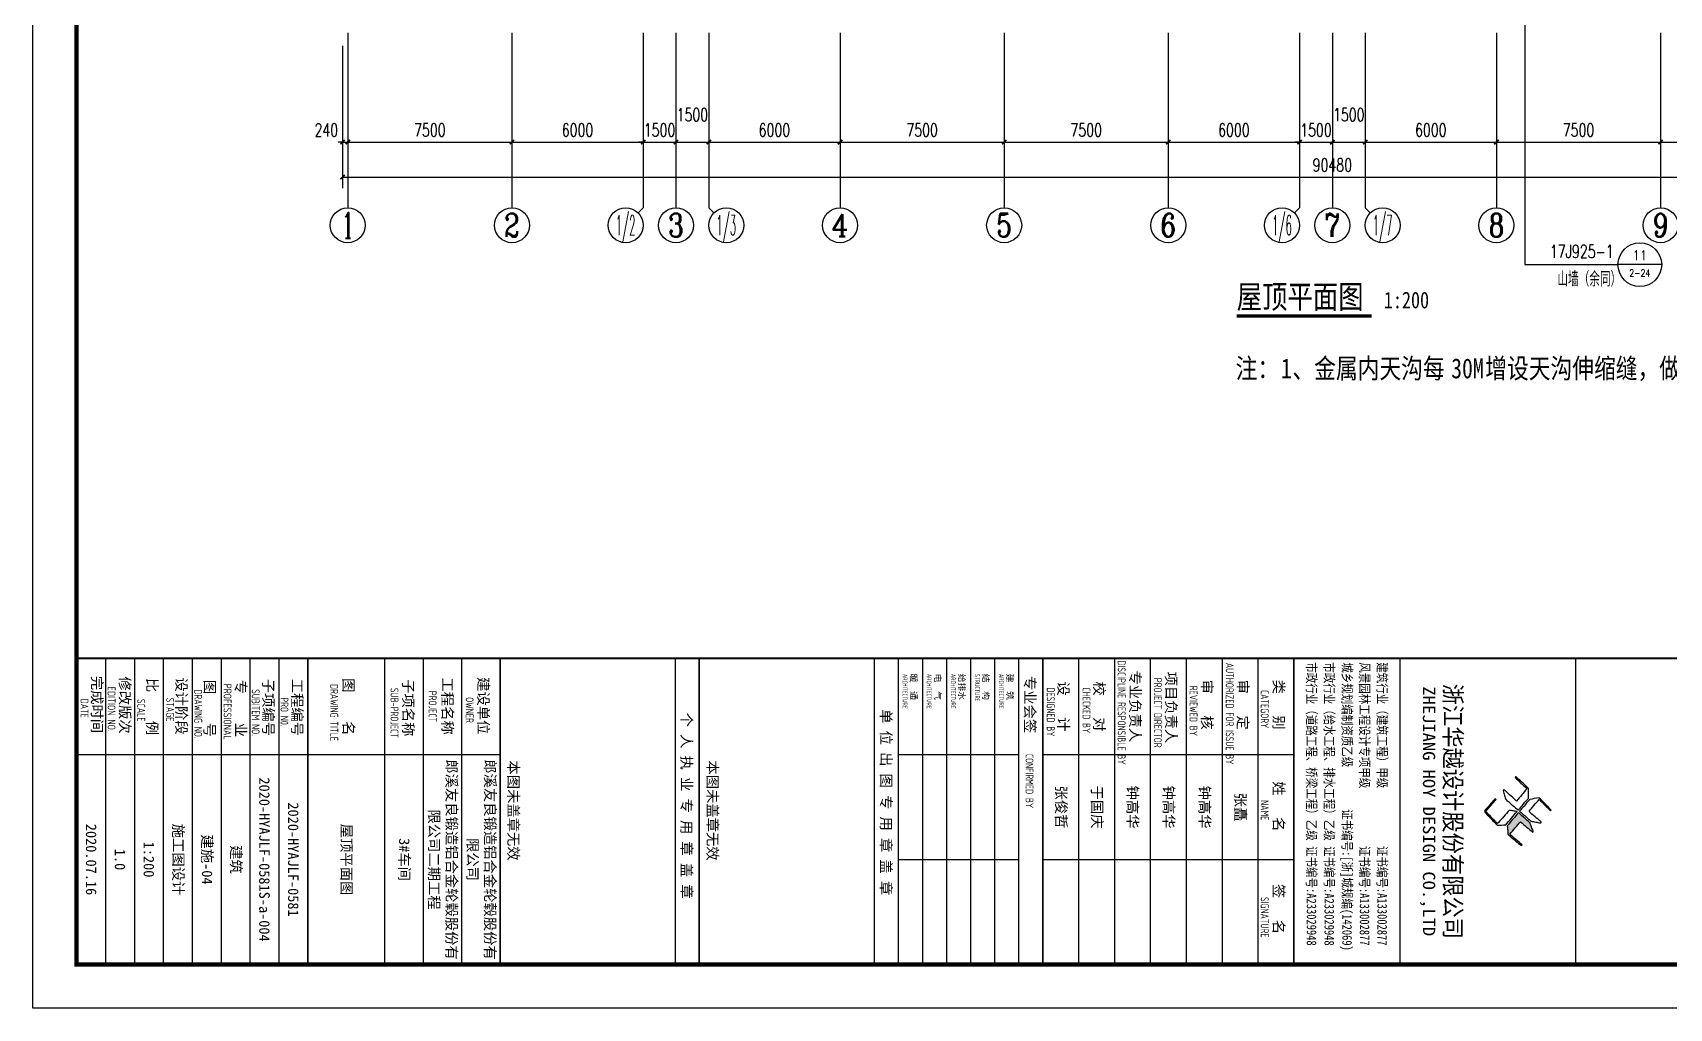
# Model space of a CAD drawing. Extents: x 14095202 to 14511487, y -1430609 to -90420.
# Drawn here: x 14387687 to 14462486, y -812720 to -768120 of the extents above; entities that cross this region are included whole.
import ezdxf
from ezdxf.enums import TextEntityAlignment as Align

# ---------------------------------------------------------------- set-up
doc = ezdxf.new("R2010")
doc.units = 0
doc.header["$LTSCALE"] = 1000
doc.header["$MEASUREMENT"] = 0
for name, color, linetype in [('AXIS', 3, 'Continuous'), ('AXIS_TEXT', 7, 'Continuous'), ('DIM_IDEN', 3, 'Continuous'), ('DIM_SYMB', 3, 'Continuous'), ('PUB_TEXT', 7, 'Continuous'), ('PUB_TITLE', 4, 'Continuous'), ('TK', 4, 'Continuous')]:
    doc.layers.add(name, color=color, linetype=linetype)
doc.styles.add('-宋体', font='', dxfattribs={"width": 0.8})
doc.styles.add('_TCH_AXIS', font='COMPLEX', dxfattribs={"bigfont": 'GBCBIG'})
doc.styles.add('_TCH_DIM_T3', font='SIMPLEX', dxfattribs={"width": 0.705882, "bigfont": 'GBCBIG'})
doc.styles.add('_TCH_LABEL', font='COMPLEX', dxfattribs={"bigfont": 'GBCBIG'})
doc.styles.add('COMPLEX', font='COMPLEX')
doc.styles.add('HT', font='simhei.ttf', dxfattribs={"width": 0.8})
doc.styles.add('TSSD_REIN', font='tssdeng.shx', dxfattribs={"width": 0.7, "bigfont": 'tssdchn.shx'})
doc.styles.add('YAYA', font='', dxfattribs={"width": 0.8, "height": 1})
doc.styles.add('图签宋体', font='', dxfattribs={"height": 300})
doc.styles.add('图签黑体', font='simhei.ttf', dxfattribs={"height": 550})
doc.styles.get('-宋体').set_extended_font_data('SimSun')
doc.styles.get('YAYA').set_extended_font_data('SimSun')
doc.styles.get('图签宋体').set_extended_font_data('NSimSun')
doc.dimstyles.new('_TCH_ARCH&&200', dxfattribs={"dimtxt": 595, "dimasz": 200, "dimexe": 500, "dimexo": 600, "dimgap": 252.5, "dimtad": 1, "dimdec": 0, "dimzin": 0, "dimdsep": 46, "dimtxsty": '_TCH_DIM_T3', "dimblk": 'ARCHTICK', "dimcen": 0.09, "dimclrt": 7, "dimazin": 2, "dimtfac": 1, "dimtdec": 0, "dimtix": 1, "dimtmove": 2, "dimatfit": 3, "dimfxl": 0, "dimtolj": 1, "dimtzin": 0, "dimarcsym": 0})

# ---------------------------------------------------------------- blocks, each defined once
blk = doc.blocks.new('A$C053D6479')
at = {"layer": 'PUB_TITLE'}
h = blk.add_hatch(color=256, dxfattribs=at)
h.dxf.hatch_style = 1
edge = h.paths.add_edge_path()
edge.add_spline(control_points=[(1026, 827), (1105, 920), (1188, 1008), (1266, 1102)], knot_values=[13, 13, 13, 13, 14, 14, 14, 14], degree=3, periodic=0)
edge.add_spline(control_points=[(1266, 1102), (1258, 1111), (1249, 1119), (1239, 1116)], knot_values=[12, 12, 12, 12, 13, 13, 13, 13], degree=3, periodic=0)
edge.add_spline(control_points=[(1239, 1116), (1210, 1107), (1179, 1092), (1144, 1077)], knot_values=[11, 11, 11, 11, 12, 12, 12, 12], degree=3, periodic=0)
edge.add_spline(control_points=[(1144, 1077), (1109, 1063), (1069, 1053), (1047, 1038)], knot_values=[10, 10, 10, 10, 11, 11, 11, 11], degree=3, periodic=0)
edge.add_spline(control_points=[(1047, 1038), (1028, 1026), (1007, 992), (991, 972)], knot_values=[9, 9, 9, 9, 10, 10, 10, 10], degree=3, periodic=0)
edge.add_spline(control_points=[(991, 972), (942, 913), (899, 868), (849, 810)], knot_values=[8, 8, 8, 8, 9, 9, 9, 9], degree=3, periodic=0)
edge.add_spline(control_points=[(849, 810), (842, 801), (822, 776), (822, 775)], knot_values=[7, 7, 7, 7, 8, 8, 8, 8], degree=3, periodic=0)
edge.add_spline(control_points=[(822, 775), (823, 771), (848, 752), (859, 744)], knot_values=[6, 6, 6, 6, 7, 7, 7, 7], degree=3, periodic=0)
edge.add_spline(control_points=[(859, 744), (949, 670), (1035, 592), (1122, 521)], knot_values=[5, 5, 5, 5, 6, 6, 6, 6], degree=3, periodic=0)
edge.add_spline(control_points=[(1122, 521), (1153, 527), (1185, 530), (1217, 533)], knot_values=[4, 4, 4, 4, 5, 5, 5, 5], degree=3, periodic=0)
edge.add_spline(control_points=[(1217, 533), (1246, 535), (1293, 532), (1316, 542)], knot_values=[3, 3, 3, 3, 4, 4, 4, 4], degree=3, periodic=0)
edge.add_spline(control_points=[(1316, 542), (1327, 547), (1338, 565), (1349, 579)], knot_values=[2, 2, 2, 2, 3, 3, 3, 3], degree=3, periodic=0)
edge.add_spline(control_points=[(1349, 579), (1423, 670), (1507, 759), (1572, 848)], knot_values=[1, 1, 1, 1, 2, 2, 2, 2], degree=3, periodic=0)
edge.add_spline(control_points=[(1572, 848), (1564, 852), (1561, 861), (1551, 862)], knot_values=[0, 0, 0, 0, 1, 1, 1, 1], degree=3, periodic=0)
edge.add_spline(control_points=[(1551, 862), (1469, 769), (1393, 671), (1310, 579)], knot_values=[15, 15, 15, 15, 16, 16, 16, 16], degree=3, periodic=0)
edge.add_spline(control_points=[(1310, 579), (1216, 662), (1118, 742), (1026, 827)], knot_values=[14, 14, 14, 14, 15, 15, 15, 15], degree=3, periodic=0)
at = {"layer": 'TK'}
for points, knots in [([(1031, 1298), (1066, 1286), (1054, 1262), (1045, 1224), (1036, 1188), (1031, 1158), (1024, 1121), (1020, 1104), (1017, 1085), (1012, 1071), (1004, 1052), (976, 1026), (956, 1003), (906, 946), (866, 899), (814, 839), (806, 829), (789, 806), (787, 806), (777, 804), (728, 856), (719, 864), (651, 922), (580, 978), (514, 1036), (509, 1106), (488, 1176), (479, 1247), (570, 1343), (663, 1436), (758, 1526), (764, 1523), (768, 1518), (774, 1515), (693, 1422), (599, 1343), (520, 1249), (607, 1171), (698, 1096), (789, 1021), (874, 1109), (950, 1206), (1031, 1298)], [0, 0, 0, 0, 1, 1, 1, 2, 2, 2, 3, 3, 3, 4, 4, 4, 5, 5, 5, 6, 6, 6, 7, 7, 7, 8, 8, 8, 9, 9, 9, 10, 10, 10, 11, 11, 11, 12, 12, 12, 13, 13, 13, 14, 14, 14, 14]), ([(555, 949), (624, 891), (699, 833), (760, 773), (689, 691), (614, 604), (539, 517), (529, 505), (516, 487), (506, 482), (492, 475), (469, 472), (452, 467), (416, 456), (383, 448), (342, 438), (323, 433), (297, 422), (293, 440), (291, 452), (313, 470), (322, 480), (400, 566), (477, 652), (553, 736), (460, 815), (366, 894), (270, 970), (183, 883), (101, 791), (16, 703), (-18, 714), (9, 735), (28, 755), (103, 838), (192, 930), (266, 1005), (319, 1009), (387, 1005), (442, 1007), (456, 1008), (472, 1011), (485, 1007), (507, 1000), (534, 967), (555, 949)], [0, 0, 0, 0, 1, 1, 1, 2, 2, 2, 3, 3, 3, 4, 4, 4, 5, 5, 5, 6, 6, 6, 7, 7, 7, 8, 8, 8, 9, 9, 9, 10, 10, 10, 11, 11, 11, 12, 12, 12, 13, 13, 13, 14, 14, 14, 15, 15, 15, 15]), ([(1551, 862), (1561, 861), (1564, 852), (1572, 848), (1507, 759), (1423, 670), (1349, 579), (1338, 565), (1327, 547), (1316, 542), (1293, 532), (1246, 535), (1217, 533), (1185, 530), (1153, 527), (1122, 521), (1035, 592), (949, 670), (859, 744), (848, 752), (823, 771), (822, 775), (822, 776), (842, 801), (849, 810), (899, 868), (942, 913), (991, 972), (1007, 992), (1028, 1026), (1047, 1038), (1069, 1053), (1109, 1063), (1144, 1077), (1179, 1092), (1210, 1107), (1239, 1116), (1249, 1119), (1258, 1111), (1266, 1102), (1188, 1008), (1105, 920), (1026, 827), (1118, 742), (1216, 662), (1310, 579), (1393, 671), (1469, 769), (1551, 862)], [0, 0, 0, 0, 1, 1, 1, 2, 2, 2, 3, 3, 3, 4, 4, 4, 5, 5, 5, 6, 6, 6, 7, 7, 7, 8, 8, 8, 9, 9, 9, 10, 10, 10, 11, 11, 11, 12, 12, 12, 13, 13, 13, 14, 14, 14, 15, 15, 15, 16, 16, 16, 16]), ([(1097, 490), (1100, 425), (1106, 361), (1107, 294), (1018, 207), (925, 121), (830, 33), (818, 21), (800, 0), (787, 0), (768, -1), (725, 49), (712, 60), (662, 103), (616, 143), (568, 186), (545, 207), (518, 224), (499, 250), (501, 259), (511, 261), (516, 267), (609, 192), (696, 111), (785, 33), (883, 118), (977, 208), (1070, 298), (992, 373), (892, 456), (803, 534), (791, 544), (768, 561), (766, 569), (761, 588), (776, 634), (780, 655), (785, 690), (788, 721), (795, 746), (897, 661), (998, 576), (1097, 490)], [0, 0, 0, 0, 1, 1, 1, 2, 2, 2, 3, 3, 3, 4, 4, 4, 5, 5, 5, 6, 6, 6, 7, 7, 7, 8, 8, 8, 9, 9, 9, 10, 10, 10, 11, 11, 11, 12, 12, 12, 13, 13, 13, 14, 14, 14, 14])]:
    blk.add_open_spline(points, degree=3, knots=knots, dxfattribs=at)
blk = doc.blocks.new('GeYuanFrame_80008245', base_point=(20.09, 4.53))
at = {"layer": 'PUB_TITLE'}
for points in [[(1013.09, 235.33), (1013.09, 292.73)], [(1037.09, 235.33), (1037.09, 292.73)], [(1013.09, 202.33), (1013.09, 229.83)], [(1037.09, 202.33), (1037.09, 229.83)], [(1013.09, 14.53), (1013.09, 111.33)]]:
    blk.add_lwpolyline(points, dxfattribs=at)
at = {"layer": 'TK'}
for p, q in [((991.09, 316.93), (1061.09, 316.93)), ((991.09, 284.53), (1061.09, 284.53)), ((991.09, 276.33), (1061.09, 276.33)), ((991.09, 268.13), (1061.09, 268.13)), ((991.09, 259.93), (1061.09, 259.93)), ((991.09, 251.73), (1061.09, 251.73)), ((991.09, 243.53), (1061.09, 243.53)), ((991.09, 235.33), (1061.09, 235.33)), ((991.09, 235.33), (1061.09, 235.33)), ((991.09, 102.53), (1061.09, 102.53)), ((991.09, 93.73), (1061.09, 93.73)), ((991.09, 84.93), (1013.09, 84.93)), ((991.09, 84.93), (1061.09, 84.93)), ((991.09, 67.37), (1061.09, 67.37)), ((991.09, 67.33), (1061.09, 67.33)), ((991.09, 60.77), (1061.09, 60.77)), ((991.09, 54.17), (1061.09, 54.17)), ((991.09, 47.57), (1061.09, 47.57)), ((991.09, 40.97), (1061.09, 40.97)), ((991.09, 34.37), (1061.09, 34.37)), ((991.09, 27.77), (1061.09, 27.77)), ((991.09, 21.17), (1061.09, 21.17)), ((991.09, 14.53), (1061.09, 14.53))]:
    blk.add_line(p, q, dxfattribs=at)
blk.add_lwpolyline([(20.09, 4.53), (20.09, 598.53), (1071.09, 598.53), (1071.09, 4.53)], close=True, dxfattribs=at)
at = {"layer": 'TK', "const_width": 1}
blk.add_lwpolyline([(45.09, 588.53), (1061.09, 588.53), (1061.09, 14.53), (45.09, 14.53)], close=True, dxfattribs=at)
at = {"layer": 'TK'}
for points, const_width in [([(991.09, 588.53), (991.09, 14.53)], 0.4), ([(991.09, 357.14), (1061.09, 357.14)], 0.35), ([(991.09, 292.73), (1061.09, 292.73)], 0.35), ([(991.09, 292.73), (1061.09, 292.73)], 0.35), ([(991.09, 235.33), (1061.09, 235.33)], 0.35), ([(991.09, 202.33), (1061.09, 202.33)], 0.35), ([(991.09, 156.83), (1061.09, 156.83)], 0.35), ([(991.09, 111.33), (1061.09, 111.33)], 0.35), ([(991.09, 67.37), (1061.09, 67.37)], 0.35)]:
    blk.add_lwpolyline(points, dxfattribs=dict(at, const_width=const_width))
for points in [[(991.09, 292.73), (1061.09, 292.73)], [(991.09, 235.33), (1061.09, 235.33)], [(991.09, 229.83), (1061.09, 229.83)], [(991.09, 224.33), (1061.09, 224.33)], [(991.09, 218.83), (1061.09, 218.83)], [(991.09, 213.33), (1061.09, 213.33)], [(991.09, 207.83), (1061.09, 207.83)], [(991.09, 202.33), (1061.09, 202.33)], [(991.09, 196.83), (1061.09, 196.83)], [(991.09, 151.33), (1061.09, 151.33)]]:
    blk.add_lwpolyline(points, dxfattribs=at)
at = {"layer": 'PUB_TITLE', "xscale": 0.01000000000021828, "yscale": 0.01000000000021828, "zscale": 0.01}
blk.add_blockref('A$C053D6479', (1018.19, 336.27), dxfattribs=at)
at = {"layer": 'TK'}
for s, height, style, width, p in [('浙江华越设计股份有限公司', 3.96, 'HT', 0.9, (1026.07, 329.16)), ('ZHEJIANG HOY DESIGN CO.,LTD', 2.8, '图签黑体', 1.11, (1026.06, 323.29))]:
    blk.add_text(s, height=height, dxfattribs=dict(at, style=style, width=width)).set_placement(p, align=Align.MIDDLE)
for s, height, style, width, p in [('建筑行业（建筑工程）甲级           证书编号:A133002877', 2.2, '-宋体', 0.8, (992, 311.83)), ('风景园林工程设计专项甲级           证书编号:A133002877', 2.2, '-宋体', 0.8, (992, 307.81)), ('城乡规划编制资质乙级        证书编号:[浙]城规编(142069)', 2.2, '-宋体', 0.8, (992, 303.82)), ('市政行业（给水工程、排水工程）乙级 证书编号:A233029948', 2.2, '-宋体', 0.8, (992, 299.74)), ('市政行业（道路工程、桥梁工程）乙级 证书编号:A233029948', 2.2, '-宋体', 0.8, (992, 295.69)), ('CATEGORY', 1.8, 'TSSD_REIN', 0.7, (998.32, 285.17)), ('NAME', 1.8, 'TSSD_REIN', 0.7, (1023.51, 285.17)), ('SIGNATURE', 1.8, 'TSSD_REIN', 0.7, (1045.66, 285.17)), ('AUTHORIZED FOR ISSUE BY', 1.8, 'TSSD_REIN', 0.7, (992.12, 277.17)), ('REVIEWED BY', 1.8, 'TSSD_REIN', 0.7, (997.36, 268.91)), ('PROJECT DIRECTOR', 1.8, 'TSSD_REIN', 0.7, (995.55, 260.74)), ('DISCIPLINE RESPONSIBLE BY', 1.8, 'TSSD_REIN', 0.7, (991.57, 252.48)), ('CHECKED BY', 1.8, 'TSSD_REIN', 0.7, (997.75, 244.44)), ('DESIGNED BY', 1.8, 'TSSD_REIN', 0.7, (997.76, 236.27)), ('CONFIRMED BY', 1.8, 'TSSD_REIN', 0.7, (1012.94, 231.42)), ('ARCHITECTURE', 1.08, 'TSSD_REIN', 0.7, (994.65, 225.34)), ('STRUCTURE', 1.08, 'TSSD_REIN', 0.7, (994.65, 219.84)), ('ARCHITECTURE', 1.08, 'TSSD_REIN', 0.7, (994.65, 214.34)), ('ARCHITECTURE', 1.08, 'TSSD_REIN', 0.7, (994.65, 208.84)), ('ARCHITECTURE', 1.08, 'TSSD_REIN', 0.7, (994.65, 203.34)), ('OWNER', 1.8, 'TSSD_REIN', 0.7, (999.98, 103.48)), ('PROJECT', 1.8, 'TSSD_REIN', 0.7, (998.52, 95.02)), ('SUB-PROJECT', 1.8, 'TSSD_REIN', 0.7, (997.86, 86.3)), ('DRAWING TITLE', 1.8, 'TSSD_REIN', 0.7, (996.97, 72.53)), ('PRO N0.', 1.8, 'TSSD_REIN', 0.7, (1000.01, 61.15)), ('SUBITEM NO.', 1.8, 'TSSD_REIN', 0.7, (998.15, 54.58)), ('PROFESSIONAL', 1.8, 'TSSD_REIN', 0.8, (996.88, 48.15)), ('DRAWING NO.', 1.8, 'TSSD_REIN', 0.7, (998.19, 41.45)), ('STAGE', 1.8, 'TSSD_REIN', 0.7, (1000.09, 35.03)), ('SCALE', 1.8, 'TSSD_REIN', 0.7, (1000.38, 28.42)), ('EDITION NO.', 1.8, 'TSSD_REIN', 0.8, (997.53, 21.64)), ('DATE', 1.8, 'TSSD_REIN', 0.7, (1000.33, 15.45))]:
    blk.add_text(s, height=height, dxfattribs=dict(at, style=style, width=width)).set_placement(p)
at = {"layer": 'TK', "style": '图签宋体'}
for s, height, p in [('类   别', 2.4, (995.97, 288.09)), ('姓   名', 2.4, (1019.2, 288.09)), ('签   名', 2.4, (1042.68, 288.09)), ('审   定', 2.4, (995.97, 279.89)), ('审   核', 2.4, (995.97, 271.69)), ('项目负责人', 2.4, (994.13, 263.49)), ('专业负责人', 2.4, (993.89, 255.29)), ('校   对', 2.4, (996.38, 247.09)), ('设   计', 2.4, (996.36, 238.89)), ('专业会签', 2.4, (995.12, 231.24)), ('建  筑', 1.44, (994.61, 227.11)), ('结  构', 1.44, (994.61, 221.61)), ('给排水', 1.44, (994.61, 216.11)), ('电  气', 1.44, (994.61, 210.61)), ('暖  通', 1.44, (994.61, 205.11)), ('单 位 出 图 专 用 章 盖 章', 2.4, (1002.72, 198.35)), ('本图未盖章无效', 2.4, (1014.43, 158.7)), ('个 人 执 业 专 用 章 盖 章', 2.4, (1003.52, 152.77)), ('本图未盖章无效', 2.4, (1014.43, 113.2)), ('建设单位', 2.4, (995.39, 106.33)), ('工程名称', 2.4, (995.47, 98.12)), ('子项名称', 2.4, (995.85, 89.14)), ('图    名', 2.4, (995.63, 75.5)), ('工程编号', 2.4, (995.77, 63.77)), ('子项编号', 2.4, (995.77, 57.19)), ('专    业', 2.4, (996.01, 50.88)), ('图    号', 2.4, (996.02, 43.77)), ('设计阶段', 2.4, (995.45, 37.32)), ('比    例', 2.4, (995.59, 30.63)), ('修改版次', 2.4, (995.24, 24.41)), ('完成时间', 2.4, (995.11, 18.02))]:
    blk.add_text(s, height=height, dxfattribs=at).set_placement(p)
at = {"layer": 'TK', "char_height": 2.4, "attachment_point": 5, "style": '图签宋体'}
for s, insert, width in [('张矗', (1025.09, 280.4), 24), ('钟高华', (1025.09, 272.23), 24), ('钟高华', (1025.09, 264.03), 24), ('钟高华', (1025.09, 255.76), 24), ('于国庆', (1025.09, 247.63), 24), ('张俊哲', (1025.09, 239.43), 24), ('郎溪友良锻造铝合金轮毂股份有限公司', (1037.09, 106.93), 48), ('郎溪友良锻造铝合金轮毂股份有限公司二期工程', (1037.09, 98.13), 48), ('3#车间', (1037.09, 89.33), 48), ('屋顶平面图', (1037.09, 76.13), 48), ('2020-HYAJLF-0581', (1037.09, 64.07), 48), ('2020-HYAJLF-0581S-a-004', (1037.09, 57.47), 48), ('建筑', (1037.09, 50.87), 48), ('建施-04', (1037.09, 44.27), 48), ('施工图设计', (1037.09, 37.67), 48), ('1:200', (1037.09, 31.07), 48), ('1.0', (1037.09, 24.47), 48), ('2020.07.16', (1037.09, 17.88), 48)]:
    blk.add_mtext(s, dxfattribs=dict(at, insert=insert, width=width))
blk = doc.blocks.new('_AXISO')
blk.add_circle((0, 0), 0.5)
at = {"layer": 'AXIS_TEXT', "style": 'COMPLEX', "width": 1.041667}
blk.add_attdef('A', text='', height=0.56, dxfattribs=at).set_placement((-0.25, -0.28), (0.25, -0.28), align=Align.FIT)
blk = doc.blocks.new('_ArchTick')
at = {"color": 0, "linetype": 'ByBlock', "const_width": 0.4}
blk.add_lwpolyline([(-0.5, -0.5), (0.5, 0.5)], dxfattribs=at)
blk = doc.blocks.new('*D271')
at = {"layer": 'AXIS', "color": 0, "lineweight": -2}
for p, q in [((14401847, -768720), (14401847, -775220)), ((14492327, -768720), (14492327, -775220)), ((14401847, -774720), (14492327, -774720))]:
    blk.add_line(p, q, dxfattribs=at)
at = {"layer": 'Defpoints', "color": 0}
for p in [(14401847, -768120), (14492327, -768120), (14492327, -774720)]:
    blk.add_point(p, dxfattribs=at)
at = {"layer": 'AXIS', "color": 0, "lineweight": -2, "xscale": 200, "yscale": 200, "zscale": 200, "rotation": 180}
blk.add_blockref('_ArchTick', (14401847, -774720), dxfattribs=at)
at = {"layer": 'AXIS', "color": 0, "lineweight": -2, "xscale": 200, "yscale": 200, "zscale": 200}
blk.add_blockref('_ArchTick', (14492327, -774720), dxfattribs=at)
at = {"layer": 'AXIS', "color": 7, "insert": (14447087, -774170), "char_height": 595, "attachment_point": 5, "style": '_TCH_DIM_T3'}
blk.add_mtext('\\A1;90480', dxfattribs=at)
blk = doc.blocks.new('*D272')
at = {"layer": 'AXIS', "color": 0, "lineweight": -2}
for p, q in [((14401847, -768720), (14401847, -773620)), ((14402087, -768720), (14402087, -773620)), ((14401847, -773120), (14401647, -773120)), ((14401847, -773120), (14402087, -773120)), ((14402087, -773120), (14402287, -773120))]:
    blk.add_line(p, q, dxfattribs=at)
at = {"layer": 'Defpoints', "color": 0}
for p in [(14401847, -768120), (14402087, -768120), (14402087, -773120)]:
    blk.add_point(p, dxfattribs=at)
at = {"layer": 'AXIS', "color": 0, "lineweight": -2, "xscale": 200, "yscale": 200, "zscale": 200}
blk.add_blockref('_ArchTick', (14401847, -773120), dxfattribs=at)
at = {"layer": 'AXIS', "color": 0, "lineweight": -2, "xscale": 200, "yscale": 200, "zscale": 200, "rotation": 180}
blk.add_blockref('_ArchTick', (14402087, -773120), dxfattribs=at)
at = {"layer": 'AXIS', "color": 7, "insert": (14401107, -772570), "char_height": 595, "attachment_point": 5, "style": '_TCH_DIM_T3'}
blk.add_mtext('\\A1;240', dxfattribs=at)
blk = doc.blocks.new('*D273')
at = {"layer": 'AXIS', "color": 0, "lineweight": -2}
for p, q in [((14402087, -768720), (14402087, -773620)), ((14409587, -768720), (14409587, -773620)), ((14402087, -773120), (14409587, -773120))]:
    blk.add_line(p, q, dxfattribs=at)
at = {"layer": 'Defpoints', "color": 0}
for p in [(14402087, -768120), (14409587, -768120), (14409587, -773120)]:
    blk.add_point(p, dxfattribs=at)
at = {"layer": 'AXIS', "color": 0, "lineweight": -2, "xscale": 200, "yscale": 200, "zscale": 200, "rotation": 180}
blk.add_blockref('_ArchTick', (14402087, -773120), dxfattribs=at)
at = {"layer": 'AXIS', "color": 0, "lineweight": -2, "xscale": 200, "yscale": 200, "zscale": 200}
blk.add_blockref('_ArchTick', (14409587, -773120), dxfattribs=at)
at = {"layer": 'AXIS', "color": 7, "insert": (14405837, -772570), "char_height": 595, "attachment_point": 5, "style": '_TCH_DIM_T3'}
blk.add_mtext('\\A1;7500', dxfattribs=at)
blk = doc.blocks.new('*D274')
at = {"layer": 'AXIS', "color": 0, "lineweight": -2}
for p, q in [((14409587, -768720), (14409587, -773620)), ((14415587, -768720), (14415587, -773620)), ((14409587, -773120), (14415587, -773120))]:
    blk.add_line(p, q, dxfattribs=at)
at = {"layer": 'Defpoints', "color": 0}
for p in [(14409587, -768120), (14415587, -768120), (14415587, -773120)]:
    blk.add_point(p, dxfattribs=at)
at = {"layer": 'AXIS', "color": 0, "lineweight": -2, "xscale": 200, "yscale": 200, "zscale": 200, "rotation": 180}
blk.add_blockref('_ArchTick', (14409587, -773120), dxfattribs=at)
at = {"layer": 'AXIS', "color": 0, "lineweight": -2, "xscale": 200, "yscale": 200, "zscale": 200}
blk.add_blockref('_ArchTick', (14415587, -773120), dxfattribs=at)
at = {"layer": 'AXIS', "color": 7, "insert": (14412587, -772570), "char_height": 595, "attachment_point": 5, "style": '_TCH_DIM_T3'}
blk.add_mtext('\\A1;6000', dxfattribs=at)
blk = doc.blocks.new('*D275')
at = {"layer": 'AXIS', "color": 0, "lineweight": -2}
for p, q in [((14415587, -768720), (14415587, -773620)), ((14417087, -768720), (14417087, -773620)), ((14415587, -773120), (14415387, -773120)), ((14415587, -773120), (14417087, -773120)), ((14417087, -773120), (14417287, -773120))]:
    blk.add_line(p, q, dxfattribs=at)
at = {"layer": 'Defpoints', "color": 0}
for p in [(14415587, -768120), (14417087, -768120), (14417087, -773120)]:
    blk.add_point(p, dxfattribs=at)
at = {"layer": 'AXIS', "color": 0, "lineweight": -2, "xscale": 200, "yscale": 200, "zscale": 200}
blk.add_blockref('_ArchTick', (14415587, -773120), dxfattribs=at)
at = {"layer": 'AXIS', "color": 0, "lineweight": -2, "xscale": 200, "yscale": 200, "zscale": 200, "rotation": 180}
blk.add_blockref('_ArchTick', (14417087, -773120), dxfattribs=at)
at = {"layer": 'AXIS', "color": 7, "insert": (14416337, -772570), "char_height": 595, "attachment_point": 5, "style": '_TCH_DIM_T3'}
blk.add_mtext('\\A1;1500', dxfattribs=at)
blk = doc.blocks.new('*D276')
at = {"layer": 'AXIS', "color": 0, "lineweight": -2}
for p, q in [((14417087, -768720), (14417087, -773620)), ((14418587, -768720), (14418587, -773620)), ((14417087, -773120), (14418587, -773120))]:
    blk.add_line(p, q, dxfattribs=at)
at = {"layer": 'Defpoints', "color": 0}
for p in [(14417087, -768120), (14418587, -768120), (14418587, -773120)]:
    blk.add_point(p, dxfattribs=at)
at = {"layer": 'AXIS', "color": 0, "lineweight": -2, "xscale": 200, "yscale": 200, "zscale": 200, "rotation": 180}
blk.add_blockref('_ArchTick', (14417087, -773120), dxfattribs=at)
at = {"layer": 'AXIS', "color": 0, "lineweight": -2, "xscale": 200, "yscale": 200, "zscale": 200}
blk.add_blockref('_ArchTick', (14418587, -773120), dxfattribs=at)
at = {"layer": 'AXIS', "color": 7, "insert": (14417837, -771870), "char_height": 595, "attachment_point": 5, "style": '_TCH_DIM_T3'}
blk.add_mtext('\\A1;1500', dxfattribs=at)
blk = doc.blocks.new('*D277')
at = {"layer": 'AXIS', "color": 0, "lineweight": -2}
for p, q in [((14418587, -768720), (14418587, -773620)), ((14424587, -768720), (14424587, -773620)), ((14418587, -773120), (14424587, -773120))]:
    blk.add_line(p, q, dxfattribs=at)
at = {"layer": 'Defpoints', "color": 0}
for p in [(14418587, -768120), (14424587, -768120), (14424587, -773120)]:
    blk.add_point(p, dxfattribs=at)
at = {"layer": 'AXIS', "color": 0, "lineweight": -2, "xscale": 200, "yscale": 200, "zscale": 200, "rotation": 180}
blk.add_blockref('_ArchTick', (14418587, -773120), dxfattribs=at)
at = {"layer": 'AXIS', "color": 0, "lineweight": -2, "xscale": 200, "yscale": 200, "zscale": 200}
blk.add_blockref('_ArchTick', (14424587, -773120), dxfattribs=at)
at = {"layer": 'AXIS', "color": 7, "insert": (14421587, -772570), "char_height": 595, "attachment_point": 5, "style": '_TCH_DIM_T3'}
blk.add_mtext('\\A1;6000', dxfattribs=at)
blk = doc.blocks.new('*D278')
at = {"layer": 'AXIS', "color": 0, "lineweight": -2}
for p, q in [((14424587, -768720), (14424587, -773620)), ((14432087, -768720), (14432087, -773620)), ((14424587, -773120), (14432087, -773120))]:
    blk.add_line(p, q, dxfattribs=at)
at = {"layer": 'Defpoints', "color": 0}
for p in [(14424587, -768120), (14432087, -768120), (14432087, -773120)]:
    blk.add_point(p, dxfattribs=at)
at = {"layer": 'AXIS', "color": 0, "lineweight": -2, "xscale": 200, "yscale": 200, "zscale": 200, "rotation": 180}
blk.add_blockref('_ArchTick', (14424587, -773120), dxfattribs=at)
at = {"layer": 'AXIS', "color": 0, "lineweight": -2, "xscale": 200, "yscale": 200, "zscale": 200}
blk.add_blockref('_ArchTick', (14432087, -773120), dxfattribs=at)
at = {"layer": 'AXIS', "color": 7, "insert": (14428337, -772570), "char_height": 595, "attachment_point": 5, "style": '_TCH_DIM_T3'}
blk.add_mtext('\\A1;7500', dxfattribs=at)
blk = doc.blocks.new('*D279')
at = {"layer": 'AXIS', "color": 0, "lineweight": -2}
for p, q in [((14432087, -768720), (14432087, -773620)), ((14439587, -768720), (14439587, -773620)), ((14432087, -773120), (14439587, -773120))]:
    blk.add_line(p, q, dxfattribs=at)
at = {"layer": 'Defpoints', "color": 0}
for p in [(14432087, -768120), (14439587, -768120), (14439587, -773120)]:
    blk.add_point(p, dxfattribs=at)
at = {"layer": 'AXIS', "color": 0, "lineweight": -2, "xscale": 200, "yscale": 200, "zscale": 200, "rotation": 180}
blk.add_blockref('_ArchTick', (14432087, -773120), dxfattribs=at)
at = {"layer": 'AXIS', "color": 0, "lineweight": -2, "xscale": 200, "yscale": 200, "zscale": 200}
blk.add_blockref('_ArchTick', (14439587, -773120), dxfattribs=at)
at = {"layer": 'AXIS', "color": 7, "insert": (14435837, -772570), "char_height": 595, "attachment_point": 5, "style": '_TCH_DIM_T3'}
blk.add_mtext('\\A1;7500', dxfattribs=at)
blk = doc.blocks.new('*D280')
at = {"layer": 'AXIS', "color": 0, "lineweight": -2}
for p, q in [((14439587, -768720), (14439587, -773620)), ((14445587, -768720), (14445587, -773620)), ((14439587, -773120), (14445587, -773120))]:
    blk.add_line(p, q, dxfattribs=at)
at = {"layer": 'Defpoints', "color": 0}
for p in [(14439587, -768120), (14445587, -768120), (14445587, -773120)]:
    blk.add_point(p, dxfattribs=at)
at = {"layer": 'AXIS', "color": 0, "lineweight": -2, "xscale": 200, "yscale": 200, "zscale": 200, "rotation": 180}
blk.add_blockref('_ArchTick', (14439587, -773120), dxfattribs=at)
at = {"layer": 'AXIS', "color": 0, "lineweight": -2, "xscale": 200, "yscale": 200, "zscale": 200}
blk.add_blockref('_ArchTick', (14445587, -773120), dxfattribs=at)
at = {"layer": 'AXIS', "color": 7, "insert": (14442587, -772570), "char_height": 595, "attachment_point": 5, "style": '_TCH_DIM_T3'}
blk.add_mtext('\\A1;6000', dxfattribs=at)
blk = doc.blocks.new('*D281')
at = {"layer": 'AXIS', "color": 0, "lineweight": -2}
for p, q in [((14445587, -768720), (14445587, -773620)), ((14447087, -768720), (14447087, -773620)), ((14445587, -773120), (14445387, -773120)), ((14445587, -773120), (14447087, -773120)), ((14447087, -773120), (14447287, -773120))]:
    blk.add_line(p, q, dxfattribs=at)
at = {"layer": 'Defpoints', "color": 0}
for p in [(14445587, -768120), (14447087, -768120), (14447087, -773120)]:
    blk.add_point(p, dxfattribs=at)
at = {"layer": 'AXIS', "color": 0, "lineweight": -2, "xscale": 200, "yscale": 200, "zscale": 200}
blk.add_blockref('_ArchTick', (14445587, -773120), dxfattribs=at)
at = {"layer": 'AXIS', "color": 0, "lineweight": -2, "xscale": 200, "yscale": 200, "zscale": 200, "rotation": 180}
blk.add_blockref('_ArchTick', (14447087, -773120), dxfattribs=at)
at = {"layer": 'AXIS', "color": 7, "insert": (14446337, -772570), "char_height": 595, "attachment_point": 5, "style": '_TCH_DIM_T3'}
blk.add_mtext('\\A1;1500', dxfattribs=at)
blk = doc.blocks.new('*D282')
at = {"layer": 'AXIS', "color": 0, "lineweight": -2}
for p, q in [((14447087, -768720), (14447087, -773620)), ((14448587, -768720), (14448587, -773620)), ((14447087, -773120), (14448587, -773120))]:
    blk.add_line(p, q, dxfattribs=at)
at = {"layer": 'Defpoints', "color": 0}
for p in [(14447087, -768120), (14448587, -768120), (14448587, -773120)]:
    blk.add_point(p, dxfattribs=at)
at = {"layer": 'AXIS', "color": 0, "lineweight": -2, "xscale": 200, "yscale": 200, "zscale": 200, "rotation": 180}
blk.add_blockref('_ArchTick', (14447087, -773120), dxfattribs=at)
at = {"layer": 'AXIS', "color": 0, "lineweight": -2, "xscale": 200, "yscale": 200, "zscale": 200}
blk.add_blockref('_ArchTick', (14448587, -773120), dxfattribs=at)
at = {"layer": 'AXIS', "color": 7, "insert": (14447837, -771870), "char_height": 595, "attachment_point": 5, "style": '_TCH_DIM_T3'}
blk.add_mtext('\\A1;1500', dxfattribs=at)
blk = doc.blocks.new('*D283')
at = {"layer": 'AXIS', "color": 0, "lineweight": -2}
for p, q in [((14448587, -768720), (14448587, -773620)), ((14454587, -768720), (14454587, -773620)), ((14448587, -773120), (14454587, -773120))]:
    blk.add_line(p, q, dxfattribs=at)
at = {"layer": 'Defpoints', "color": 0}
for p in [(14448587, -768120), (14454587, -768120), (14454587, -773120)]:
    blk.add_point(p, dxfattribs=at)
at = {"layer": 'AXIS', "color": 0, "lineweight": -2, "xscale": 200, "yscale": 200, "zscale": 200, "rotation": 180}
blk.add_blockref('_ArchTick', (14448587, -773120), dxfattribs=at)
at = {"layer": 'AXIS', "color": 0, "lineweight": -2, "xscale": 200, "yscale": 200, "zscale": 200}
blk.add_blockref('_ArchTick', (14454587, -773120), dxfattribs=at)
at = {"layer": 'AXIS', "color": 7, "insert": (14451587, -772570), "char_height": 595, "attachment_point": 5, "style": '_TCH_DIM_T3'}
blk.add_mtext('\\A1;6000', dxfattribs=at)
blk = doc.blocks.new('*D284')
at = {"layer": 'AXIS', "color": 0, "lineweight": -2}
for p, q in [((14454587, -768720), (14454587, -773620)), ((14462087, -768720), (14462087, -773620)), ((14454587, -773120), (14462087, -773120))]:
    blk.add_line(p, q, dxfattribs=at)
at = {"layer": 'Defpoints', "color": 0}
for p in [(14454587, -768120), (14462087, -768120), (14462087, -773120)]:
    blk.add_point(p, dxfattribs=at)
at = {"layer": 'AXIS', "color": 0, "lineweight": -2, "xscale": 200, "yscale": 200, "zscale": 200, "rotation": 180}
blk.add_blockref('_ArchTick', (14454587, -773120), dxfattribs=at)
at = {"layer": 'AXIS', "color": 0, "lineweight": -2, "xscale": 200, "yscale": 200, "zscale": 200}
blk.add_blockref('_ArchTick', (14462087, -773120), dxfattribs=at)
at = {"layer": 'AXIS', "color": 7, "insert": (14458337, -772570), "char_height": 595, "attachment_point": 5, "style": '_TCH_DIM_T3'}
blk.add_mtext('\\A1;7500', dxfattribs=at)
blk = doc.blocks.new('*D285')
at = {"layer": 'AXIS', "color": 0, "lineweight": -2}
for p, q in [((14462087, -768720), (14462087, -773620)), ((14469587, -768720), (14469587, -773620)), ((14462087, -773120), (14469587, -773120))]:
    blk.add_line(p, q, dxfattribs=at)
at = {"layer": 'Defpoints', "color": 0}
for p in [(14462087, -768120), (14469587, -768120), (14469587, -773120)]:
    blk.add_point(p, dxfattribs=at)
at = {"layer": 'AXIS', "color": 0, "lineweight": -2, "xscale": 200, "yscale": 200, "zscale": 200, "rotation": 180}
blk.add_blockref('_ArchTick', (14462087, -773120), dxfattribs=at)
at = {"layer": 'AXIS', "color": 0, "lineweight": -2, "xscale": 200, "yscale": 200, "zscale": 200}
blk.add_blockref('_ArchTick', (14469587, -773120), dxfattribs=at)
at = {"layer": 'AXIS', "color": 7, "insert": (14465837, -772570), "char_height": 595, "attachment_point": 5, "style": '_TCH_DIM_T3'}
blk.add_mtext('\\A1;7500', dxfattribs=at)

msp = doc.modelspace()

# ---------------------------------------------------------------- linework, layer by layer
at = {"layer": 'AXIS'}
for p, q in [((14402086.9, -768120.3), (14402086.9, -776120.3)), ((14409586.9, -768120.3), (14409586.9, -776120.3)), ((14415586.9, -768120.3), (14415586.9, -776120.3)), ((14417086.9, -768120.3), (14417086.9, -776120.3)), ((14418586.9, -768120.3), (14418586.9, -776120.3)), ((14424586.9, -768120.3), (14424586.9, -776120.3)), ((14432086.9, -768120.3), (14432086.9, -776120.3)), ((14439586.9, -768120.3), (14439586.9, -776120.3)), ((14445586.9, -768120.3), (14445586.9, -776120.3)), ((14447086.9, -768120.3), (14447086.9, -776120.3)), ((14448586.9, -768120.3), (14448586.9, -776120.3)), ((14454586.9, -768120.3), (14454586.9, -776120.3)), ((14462086.9, -768120.3), (14462086.9, -776120.3)), ((14415352.5, -776354.7), (14415586.9, -776120.3)), ((14418821.2, -776354.7), (14418586.9, -776120.3)), ((14445352.5, -776354.7), (14445586.9, -776120.3)), ((14448821.2, -776354.7), (14448586.9, -776120.3))]:
    msp.add_line(p, q, dxfattribs=at)
at = {"layer": 'DIM_IDEN'}
for p, q in [((14455886.1, -765290.3), (14455886.1, -778720.3)), ((14455886.1, -778720.3), (14460140.6, -778720.3)), ((14462140.6, -778720.3), (14460140.6, -778720.3))]:
    msp.add_line(p, q, dxfattribs=at)
msp.add_circle((14461140.6, -778720.3), 1000, dxfattribs=at)
at = {"layer": 'DIM_SYMB', "const_width": 140}
msp.add_lwpolyline([(14442713.4, -781070.7), (14448881.7, -781070.7)], dxfattribs=at)

# ---------------------------------------------------------------- block references
at = {"xscale": 200, "yscale": 200, "zscale": 200, "rotation": 270}
msp.add_blockref('GeYuanFrame_80008245', (14387686.9, -602520.3), dxfattribs=at)
at = {"layer": 'AXIS'}
ref = msp.add_blockref('_AXISO', (14402086.9, -776920.3), dxfattribs=dict(at, xscale=1600, yscale=1600, zscale=1600))
ref.add_attrib('A', '1', dxfattribs={"layer": 'AXIS_TEXT', "ltscale": 0.5, "height": 1176.5, "style": '_TCH_AXIS'}).set_placement((14401834.7, -777508.6), (14402339, -777508.6), align=Align.FIT)
ref = msp.add_blockref('_AXISO', (14409586.9, -776920.3), dxfattribs=dict(at, xscale=1600, yscale=1600, zscale=1600))
ref.add_attrib('A', '2', dxfattribs={"layer": 'AXIS_TEXT', "ltscale": 0.5, "height": 1065, "style": '_TCH_AXIS'}).set_placement((14409231.8, -777452.9), (14409941.9, -777452.9), align=Align.FIT)
ref = msp.add_blockref('_AXISO', (14414786.9, -776920.3), dxfattribs=dict(at, xscale=1600, yscale=1600, zscale=1600))
ref.add_attrib('A', '1/2', dxfattribs={"layer": 'AXIS_TEXT', "ltscale": 0.5, "height": 905.1, "style": '_TCH_AXIS', "width": 0.411765}).set_placement((14414334.3, -777372.9), (14415239.4, -777372.9), align=Align.FIT)
ref = msp.add_blockref('_AXISO', (14417086.9, -776920.3), dxfattribs=dict(at, xscale=1600, yscale=1600, zscale=1600))
ref.add_attrib('A', '3', dxfattribs={"layer": 'AXIS_TEXT', "ltscale": 0.5, "height": 1065, "style": '_TCH_AXIS'}).set_placement((14416731.8, -777452.9), (14417441.9, -777452.9), align=Align.FIT)
ref = msp.add_blockref('_AXISO', (14419386.9, -776920.3), dxfattribs=dict(at, xscale=1600, yscale=1600, zscale=1600))
ref.add_attrib('A', '1/3', dxfattribs={"layer": 'AXIS_TEXT', "ltscale": 0.5, "height": 905.1, "style": '_TCH_AXIS', "width": 0.411765}).set_placement((14418934.3, -777372.9), (14419839.4, -777372.9), align=Align.FIT)
ref = msp.add_blockref('_AXISO', (14424586.9, -776920.3), dxfattribs=dict(at, xscale=1600, yscale=1600, zscale=1600))
ref.add_attrib('A', '4', dxfattribs={"layer": 'AXIS_TEXT', "ltscale": 0.5, "height": 1018.2, "style": '_TCH_AXIS'}).set_placement((14424199, -777429.4), (14424974.7, -777429.4), align=Align.FIT)
ref = msp.add_blockref('_AXISO', (14432086.9, -776920.3), dxfattribs=dict(at, xscale=1600, yscale=1600, zscale=1600))
ref.add_attrib('A', '5', dxfattribs={"layer": 'AXIS_TEXT', "ltscale": 0.5, "height": 1065, "style": '_TCH_AXIS'}).set_placement((14431731.8, -777452.9), (14432441.9, -777452.9), align=Align.FIT)
ref = msp.add_blockref('_AXISO', (14439586.9, -776920.3), dxfattribs=dict(at, xscale=1600, yscale=1600, zscale=1600))
ref.add_attrib('A', '6', dxfattribs={"layer": 'AXIS_TEXT', "ltscale": 0.5, "height": 1065, "style": '_TCH_AXIS'}).set_placement((14439231.8, -777452.9), (14439941.9, -777452.9), align=Align.FIT)
ref = msp.add_blockref('_AXISO', (14444786.9, -776920.3), dxfattribs=dict(at, xscale=1600, yscale=1600, zscale=1600))
ref.add_attrib('A', '1/6', dxfattribs={"layer": 'AXIS_TEXT', "ltscale": 0.5, "height": 905.1, "style": '_TCH_AXIS', "width": 0.411765}).set_placement((14444334.3, -777372.9), (14445239.4, -777372.9), align=Align.FIT)
ref = msp.add_blockref('_AXISO', (14447086.9, -776920.3), dxfattribs=dict(at, xscale=1600, yscale=1600, zscale=1600))
ref.add_attrib('A', '7', dxfattribs={"layer": 'AXIS_TEXT', "ltscale": 0.5, "height": 1065, "style": '_TCH_AXIS'}).set_placement((14446731.8, -777452.9), (14447441.9, -777452.9), align=Align.FIT)
ref = msp.add_blockref('_AXISO', (14449386.9, -776920.3), dxfattribs=dict(at, xscale=1600, yscale=1600, zscale=1600))
ref.add_attrib('A', '1/7', dxfattribs={"layer": 'AXIS_TEXT', "ltscale": 0.5, "height": 905.1, "style": '_TCH_AXIS', "width": 0.411765}).set_placement((14448934.3, -777372.9), (14449839.4, -777372.9), align=Align.FIT)
ref = msp.add_blockref('_AXISO', (14454586.9, -776920.3), dxfattribs=dict(at, xscale=1600, yscale=1600, zscale=1600))
ref.add_attrib('A', '8', dxfattribs={"layer": 'AXIS_TEXT', "ltscale": 0.5, "height": 1065, "style": '_TCH_AXIS'}).set_placement((14454231.8, -777452.9), (14454941.9, -777452.9), align=Align.FIT)
ref = msp.add_blockref('_AXISO', (14462086.9, -776920.3), dxfattribs=dict(at, xscale=1600, yscale=1600, zscale=1600))
ref.add_attrib('A', '9', dxfattribs={"layer": 'AXIS_TEXT', "ltscale": 0.5, "height": 1065, "style": '_TCH_AXIS'}).set_placement((14461731.8, -777452.9), (14462441.9, -777452.9), align=Align.FIT)

# ---------------------------------------------------------------- texts
at = {"layer": 'PUB_TEXT'}
for s, height, style, width, p in [('17J925-1', 595, '_TCH_LABEL', 0.705882, (14457030.6, -778417.8)), ('屋顶平面图', 1063.29, 'YAYA', 0.8, (14442713.4, -780720.3)), ('1:200', 759.49, 'YAYA', 0.8, (14449441.7, -780720.3)), ('注：', 911.39, '-宋体', 0.8, (14442667.6, -783920.3)), ('1', 911.4, '-宋体', 0.8, (14444741.5, -783920.3)), ('、金属内天沟每', 911.39, '-宋体', 0.8, (14445260, -783920.3)), ('30M', 911.39, '-宋体', 0.8, (14452518.7, -783920.3)), ('增设天沟伸缩缝，做法参', 911.392, '-宋体', 0.8, (14454074.1, -783920.3))]:
    msp.add_text(s, height=height, dxfattribs=dict(at, style=style, width=width)).set_placement(p)
at = {"layer": 'PUB_TEXT', "style": '_TCH_LABEL'}
for s, height, width, p, p2 in [('11', 452.6, 1.325166, (14460805.8, -778524.5), (14461475.5, -778524.5)), ('2-24', 325.41, 1.087177, (14460659.1, -779266.2), (14461622.2, -779266.2))]:
    msp.add_text(s, height=height, dxfattribs=dict(at, width=width)).set_placement(p, p2, align=Align.FIT)
msp.add_text('山墙（余同）', height=675.18, dxfattribs=at).set_placement((14457371.1, -779721.8))

# ---------------------------------------------------------------- dimensions: what is measured, and where the dimension line sits
at = {"layer": 'AXIS'}
for base, p1, p2, text, picture, middle in [((14402086.9, -773120.3), (14401846.9, -768120.3), (14402086.9, -768120.3), '240', '*D272', (14401106.9, -772570.3)), ((14418586.9, -773120.3), (14417086.9, -768120.3), (14418586.9, -768120.3), '1500', '*D276', (14417836.9, -771870.3)), ((14448586.9, -773120.3), (14447086.9, -768120.3), (14448586.9, -768120.3), '1500', '*D282', (14447836.9, -771870.3))]:
    dim = msp.add_linear_dim(base=base, p1=p1, p2=p2, angle=0, text=text, dimstyle='_TCH_ARCH&&200', dxfattribs=at)
    dim.commit()
    dim.dimension.update_dxf_attribs({"geometry": picture, "text_midpoint": middle, "dimtype": 161})
for p1, p2, distance, text, picture, middle in [((14401846.9, -768120.3), (14492326.9, -768120.3), -6600, '90480', '*D271', (14447086.9, -774170.3)), ((14402086.9, -768120.3), (14409586.9, -768120.3), -5000, '7500', '*D273', (14405836.9, -772570.3)), ((14409586.9, -768120.3), (14415586.9, -768120.3), -5000, '6000', '*D274', (14412586.9, -772570.3)), ((14415586.9, -768120.3), (14417086.9, -768120.3), -5000, '1500', '*D275', (14416336.9, -772570.3)), ((14418586.9, -768120.3), (14424586.9, -768120.3), -5000, '6000', '*D277', (14421586.9, -772570.3)), ((14424586.9, -768120.3), (14432086.9, -768120.3), -5000, '7500', '*D278', (14428336.9, -772570.3)), ((14432086.9, -768120.3), (14439586.9, -768120.3), -5000, '7500', '*D279', (14435836.9, -772570.3)), ((14439586.9, -768120.3), (14445586.9, -768120.3), -5000, '6000', '*D280', (14442586.9, -772570.3)), ((14445586.9, -768120.3), (14447086.9, -768120.3), -5000, '1500', '*D281', (14446336.9, -772570.3)), ((14448586.9, -768120.3), (14454586.9, -768120.3), -5000, '6000', '*D283', (14451586.9, -772570.3)), ((14454586.9, -768120.3), (14462086.9, -768120.3), -5000, '7500', '*D284', (14458336.9, -772570.3)), ((14462086.9, -768120.3), (14469586.9, -768120.3), -5000, '7500', '*D285', (14465836.9, -772570.3))]:
    dim = msp.add_aligned_dim(p1=p1, p2=p2, distance=distance, text=text, dimstyle='_TCH_ARCH&&200', dxfattribs=at)
    dim.commit()
    dim.dimension.update_dxf_attribs({"geometry": picture, "text_midpoint": middle})

doc.saveas('drawing.dxf')
